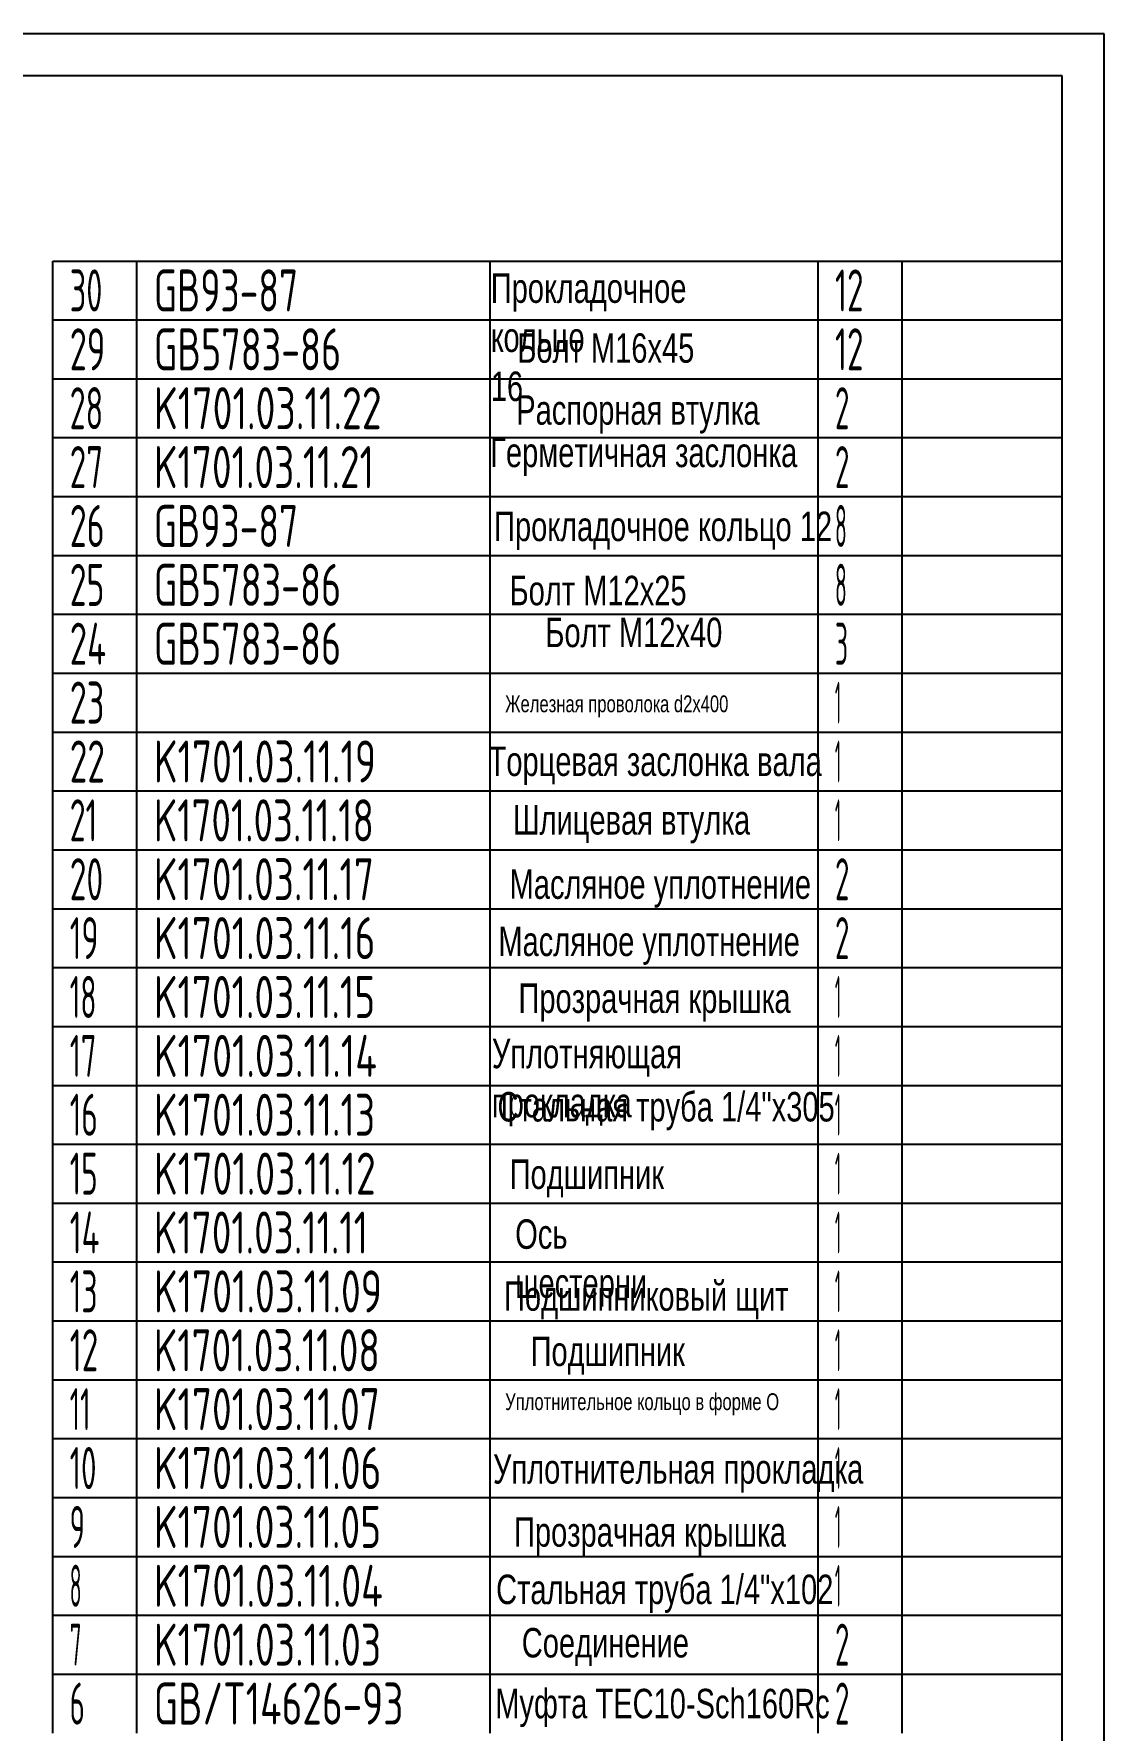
# Model space of a CAD drawing. Header units: millimetres. Extents: x 0 to 2100, y -58 to 1485.
# Drawn here: x 1464 to 2100, y 477 to 1485 of the extents above; entities that cross this region are included whole.
import ezdxf
from ezdxf.enums import TextEntityAlignment as Align

# ---------------------------------------------------------------- set-up
doc = ezdxf.new("R2010")
doc.units = ezdxf.units.MM
doc.header["$LTSCALE"] = 50
doc.linetypes.add('G', pattern=[2, 1.25, -0.25, 0.25, -0.25])
for name, color, linetype in [('01', 7, 'Continuous'), ('02', 1, 'Continuous'), ('05', 4, 'G'), ('11', 3, 'Continuous')]:
    doc.layers.add(name, color=color, linetype=linetype)
doc.styles.get("Standard").update_dxf_attribs({"font": 'isocp', "width": 0.707, "bigfont": 'intecad.shx'})

# ---------------------------------------------------------------- blocks, each defined once
blk = doc.blocks.new('*U72')
at = {"layer": '01'}
for points in [[(415, 292), (25, 292)], [(415, 5), (415, 292)]]:
    blk.add_lwpolyline(points, dxfattribs=at)
at = {"layer": '02'}
for points in [[(420, 297), (0, 297)], [(420, 0), (420, 297)]]:
    blk.add_lwpolyline(points, dxfattribs=at)
blk = doc.blocks.new('*U80')
at = {"layer": '01'}
for p, q in [((0, -35), (0, 0)), ((600, -35), (600, 0))]:
    blk.add_line(p, q, dxfattribs=at)
at = {"layer": '02'}
for p, q in [((0, 0), (50, 0)), ((50, -35), (50, 0)), ((50, 0), (260, 0)), ((260, -35), (260, 0)), ((260, 0), (455, 0)), ((455, -35), (455, 0)), ((455, 0), (505, 0)), ((505, -35), (505, 0)), ((505, 0), (600, 0))]:
    blk.add_line(p, q, dxfattribs=at)
blk = doc.blocks.new('*U81')
at = {"layer": '01'}
for p, q in [((0, -35), (0, 0)), ((600, -35), (600, 0))]:
    blk.add_line(p, q, dxfattribs=at)
at = {"layer": '02'}
for p, q in [((0, 0), (50, 0)), ((50, -35), (50, 0)), ((50, 0), (260, 0)), ((260, -35), (260, 0)), ((260, 0), (455, 0)), ((455, -35), (455, 0)), ((455, 0), (505, 0)), ((505, -35), (505, 0)), ((505, 0), (600, 0))]:
    blk.add_line(p, q, dxfattribs=at)
blk = doc.blocks.new('*U82')
at = {"layer": '01'}
for p, q in [((0, -35), (0, 0)), ((600, -35), (600, 0))]:
    blk.add_line(p, q, dxfattribs=at)
at = {"layer": '02'}
for p, q in [((0, 0), (50, 0)), ((50, -35), (50, 0)), ((50, 0), (260, 0)), ((260, -35), (260, 0)), ((260, 0), (455, 0)), ((455, -35), (455, 0)), ((455, 0), (505, 0)), ((505, -35), (505, 0)), ((505, 0), (600, 0))]:
    blk.add_line(p, q, dxfattribs=at)
blk = doc.blocks.new('*U83')
at = {"layer": '01'}
for p, q in [((0, -35), (0, 0)), ((600, -35), (600, 0))]:
    blk.add_line(p, q, dxfattribs=at)
at = {"layer": '02'}
for p, q in [((0, 0), (50, 0)), ((50, -35), (50, 0)), ((50, 0), (260, 0)), ((260, -35), (260, 0)), ((260, 0), (455, 0)), ((455, -35), (455, 0)), ((455, 0), (505, 0)), ((505, -35), (505, 0)), ((505, 0), (600, 0))]:
    blk.add_line(p, q, dxfattribs=at)
blk = doc.blocks.new('*U84')
at = {"layer": '01'}
for p, q in [((0, -35), (0, 0)), ((600, -35), (600, 0))]:
    blk.add_line(p, q, dxfattribs=at)
at = {"layer": '02'}
for p, q in [((0, 0), (50, 0)), ((50, -35), (50, 0)), ((50, 0), (260, 0)), ((260, -35), (260, 0)), ((260, 0), (455, 0)), ((455, -35), (455, 0)), ((455, 0), (505, 0)), ((505, -35), (505, 0)), ((505, 0), (600, 0))]:
    blk.add_line(p, q, dxfattribs=at)
blk = doc.blocks.new('*U85')
at = {"layer": '01'}
for p, q in [((0, -35), (0, 0)), ((600, -35), (600, 0))]:
    blk.add_line(p, q, dxfattribs=at)
at = {"layer": '02'}
for p, q in [((0, 0), (50, 0)), ((50, -35), (50, 0)), ((50, 0), (260, 0)), ((260, -35), (260, 0)), ((260, 0), (455, 0)), ((455, -35), (455, 0)), ((455, 0), (505, 0)), ((505, -35), (505, 0)), ((505, 0), (600, 0))]:
    blk.add_line(p, q, dxfattribs=at)
blk = doc.blocks.new('*U86')
at = {"layer": '01'}
for p, q in [((0, -35), (0, 0)), ((600, -35), (600, 0))]:
    blk.add_line(p, q, dxfattribs=at)
at = {"layer": '02'}
for p, q in [((0, 0), (50, 0)), ((50, -35), (50, 0)), ((50, 0), (260, 0)), ((260, -35), (260, 0)), ((260, 0), (455, 0)), ((455, -35), (455, 0)), ((455, 0), (505, 0)), ((505, -35), (505, 0)), ((505, 0), (600, 0))]:
    blk.add_line(p, q, dxfattribs=at)
blk = doc.blocks.new('*U87')
at = {"layer": '01'}
for p, q in [((0, -35), (0, 0)), ((600, -35), (600, 0))]:
    blk.add_line(p, q, dxfattribs=at)
at = {"layer": '02'}
for p, q in [((0, 0), (50, 0)), ((50, -35), (50, 0)), ((50, 0), (260, 0)), ((260, -35), (260, 0)), ((260, 0), (455, 0)), ((455, -35), (455, 0)), ((455, 0), (505, 0)), ((505, -35), (505, 0)), ((505, 0), (600, 0))]:
    blk.add_line(p, q, dxfattribs=at)
blk = doc.blocks.new('*U88')
at = {"layer": '01'}
for p, q in [((0, -35), (0, 0)), ((600, -35), (600, 0))]:
    blk.add_line(p, q, dxfattribs=at)
at = {"layer": '02'}
for p, q in [((0, 0), (50, 0)), ((50, -35), (50, 0)), ((50, 0), (260, 0)), ((260, -35), (260, 0)), ((260, 0), (455, 0)), ((455, -35), (455, 0)), ((455, 0), (505, 0)), ((505, -35), (505, 0)), ((505, 0), (600, 0))]:
    blk.add_line(p, q, dxfattribs=at)
blk = doc.blocks.new('*U89')
at = {"layer": '01'}
for p, q in [((0, -35), (0, 0)), ((600, -35), (600, 0))]:
    blk.add_line(p, q, dxfattribs=at)
at = {"layer": '02'}
for p, q in [((0, 0), (50, 0)), ((50, -35), (50, 0)), ((50, 0), (260, 0)), ((260, -35), (260, 0)), ((260, 0), (455, 0)), ((455, -35), (455, 0)), ((455, 0), (505, 0)), ((505, -35), (505, 0)), ((505, 0), (600, 0))]:
    blk.add_line(p, q, dxfattribs=at)
blk = doc.blocks.new('*U90')
at = {"layer": '01'}
for p, q in [((0, -35), (0, 0)), ((600, -35), (600, 0))]:
    blk.add_line(p, q, dxfattribs=at)
at = {"layer": '02'}
for p, q in [((0, 0), (50, 0)), ((50, -35), (50, 0)), ((50, 0), (260, 0)), ((260, -35), (260, 0)), ((260, 0), (455, 0)), ((455, -35), (455, 0)), ((455, 0), (505, 0)), ((505, -35), (505, 0)), ((505, 0), (600, 0))]:
    blk.add_line(p, q, dxfattribs=at)
blk = doc.blocks.new('*U91')
at = {"layer": '01'}
for p, q in [((0, -35), (0, 0)), ((600, -35), (600, 0))]:
    blk.add_line(p, q, dxfattribs=at)
at = {"layer": '02'}
for p, q in [((0, 0), (50, 0)), ((50, -35), (50, 0)), ((50, 0), (260, 0)), ((260, -35), (260, 0)), ((260, 0), (455, 0)), ((455, -35), (455, 0)), ((455, 0), (505, 0)), ((505, -35), (505, 0)), ((505, 0), (600, 0))]:
    blk.add_line(p, q, dxfattribs=at)
blk = doc.blocks.new('*U92')
at = {"layer": '01'}
for p, q in [((0, -35), (0, 0)), ((600, -35), (600, 0))]:
    blk.add_line(p, q, dxfattribs=at)
at = {"layer": '02'}
for p, q in [((0, 0), (50, 0)), ((50, -35), (50, 0)), ((50, 0), (260, 0)), ((260, -35), (260, 0)), ((260, 0), (455, 0)), ((455, -35), (455, 0)), ((455, 0), (505, 0)), ((505, -35), (505, 0)), ((505, 0), (600, 0))]:
    blk.add_line(p, q, dxfattribs=at)
blk = doc.blocks.new('*U93')
at = {"layer": '01'}
for p, q in [((0, -35), (0, 0)), ((600, -35), (600, 0))]:
    blk.add_line(p, q, dxfattribs=at)
at = {"layer": '02'}
for p, q in [((0, 0), (50, 0)), ((50, -35), (50, 0)), ((50, 0), (260, 0)), ((260, -35), (260, 0)), ((260, 0), (455, 0)), ((455, -35), (455, 0)), ((455, 0), (505, 0)), ((505, -35), (505, 0)), ((505, 0), (600, 0))]:
    blk.add_line(p, q, dxfattribs=at)
blk = doc.blocks.new('*U94')
at = {"layer": '01'}
for p, q in [((0, -35), (0, 0)), ((600, -35), (600, 0))]:
    blk.add_line(p, q, dxfattribs=at)
at = {"layer": '02'}
for p, q in [((0, 0), (50, 0)), ((50, -35), (50, 0)), ((50, 0), (260, 0)), ((260, -35), (260, 0)), ((260, 0), (455, 0)), ((455, -35), (455, 0)), ((455, 0), (505, 0)), ((505, -35), (505, 0)), ((505, 0), (600, 0))]:
    blk.add_line(p, q, dxfattribs=at)
blk = doc.blocks.new('*U95')
at = {"layer": '01'}
for p, q in [((0, -35), (0, 0)), ((600, -35), (600, 0))]:
    blk.add_line(p, q, dxfattribs=at)
at = {"layer": '02'}
for p, q in [((0, 0), (50, 0)), ((50, -35), (50, 0)), ((50, 0), (260, 0)), ((260, -35), (260, 0)), ((260, 0), (455, 0)), ((455, -35), (455, 0)), ((455, 0), (505, 0)), ((505, -35), (505, 0)), ((505, 0), (600, 0))]:
    blk.add_line(p, q, dxfattribs=at)
blk = doc.blocks.new('*U96')
at = {"layer": '01'}
for p, q in [((0, -35), (0, 0)), ((600, -35), (600, 0))]:
    blk.add_line(p, q, dxfattribs=at)
at = {"layer": '02'}
for p, q in [((0, 0), (50, 0)), ((50, -35), (50, 0)), ((50, 0), (260, 0)), ((260, -35), (260, 0)), ((260, 0), (455, 0)), ((455, -35), (455, 0)), ((455, 0), (505, 0)), ((505, -35), (505, 0)), ((505, 0), (600, 0))]:
    blk.add_line(p, q, dxfattribs=at)
blk = doc.blocks.new('*U97')
at = {"layer": '01'}
for p, q in [((0, -35), (0, 0)), ((600, -35), (600, 0))]:
    blk.add_line(p, q, dxfattribs=at)
at = {"layer": '02'}
for p, q in [((0, 0), (50, 0)), ((50, -35), (50, 0)), ((50, 0), (260, 0)), ((260, -35), (260, 0)), ((260, 0), (455, 0)), ((455, -35), (455, 0)), ((455, 0), (505, 0)), ((505, -35), (505, 0)), ((505, 0), (600, 0))]:
    blk.add_line(p, q, dxfattribs=at)
blk = doc.blocks.new('*U98')
at = {"layer": '01'}
for p, q in [((0, -35), (0, 0)), ((600, -35), (600, 0))]:
    blk.add_line(p, q, dxfattribs=at)
at = {"layer": '02'}
for p, q in [((0, 0), (50, 0)), ((50, -35), (50, 0)), ((50, 0), (260, 0)), ((260, -35), (260, 0)), ((260, 0), (455, 0)), ((455, -35), (455, 0)), ((455, 0), (505, 0)), ((505, -35), (505, 0)), ((505, 0), (600, 0))]:
    blk.add_line(p, q, dxfattribs=at)
blk = doc.blocks.new('*U99')
at = {"layer": '01'}
for p, q in [((0, -35), (0, 0)), ((600, -35), (600, 0))]:
    blk.add_line(p, q, dxfattribs=at)
at = {"layer": '02'}
for p, q in [((0, 0), (50, 0)), ((50, -35), (50, 0)), ((50, 0), (260, 0)), ((260, -35), (260, 0)), ((260, 0), (455, 0)), ((455, -35), (455, 0)), ((455, 0), (505, 0)), ((505, -35), (505, 0)), ((505, 0), (600, 0))]:
    blk.add_line(p, q, dxfattribs=at)
blk = doc.blocks.new('*U100')
at = {"layer": '01'}
for p, q in [((0, -35), (0, 0)), ((600, -35), (600, 0))]:
    blk.add_line(p, q, dxfattribs=at)
at = {"layer": '02'}
for p, q in [((0, 0), (50, 0)), ((50, -35), (50, 0)), ((50, 0), (260, 0)), ((260, -35), (260, 0)), ((260, 0), (455, 0)), ((455, -35), (455, 0)), ((455, 0), (505, 0)), ((505, -35), (505, 0)), ((505, 0), (600, 0))]:
    blk.add_line(p, q, dxfattribs=at)
blk = doc.blocks.new('*U101')
at = {"layer": '01'}
for p, q in [((0, -35), (0, 0)), ((600, -35), (600, 0))]:
    blk.add_line(p, q, dxfattribs=at)
at = {"layer": '02'}
for p, q in [((0, 0), (50, 0)), ((50, -35), (50, 0)), ((50, 0), (260, 0)), ((260, -35), (260, 0)), ((260, 0), (455, 0)), ((455, -35), (455, 0)), ((455, 0), (505, 0)), ((505, -35), (505, 0)), ((505, 0), (600, 0))]:
    blk.add_line(p, q, dxfattribs=at)
blk = doc.blocks.new('*U102')
at = {"layer": '01'}
for p, q in [((0, -35), (0, 0)), ((600, -35), (600, 0))]:
    blk.add_line(p, q, dxfattribs=at)
at = {"layer": '02'}
for p, q in [((0, 0), (50, 0)), ((50, -35), (50, 0)), ((50, 0), (260, 0)), ((260, -35), (260, 0)), ((260, 0), (455, 0)), ((455, -35), (455, 0)), ((455, 0), (505, 0)), ((505, -35), (505, 0)), ((505, 0), (600, 0))]:
    blk.add_line(p, q, dxfattribs=at)
blk = doc.blocks.new('*U103')
at = {"layer": '01'}
for p, q in [((0, -35), (0, 0)), ((600, -35), (600, 0))]:
    blk.add_line(p, q, dxfattribs=at)
at = {"layer": '02'}
for p, q in [((0, 0), (50, 0)), ((50, -35), (50, 0)), ((50, 0), (260, 0)), ((260, -35), (260, 0)), ((260, 0), (455, 0)), ((455, -35), (455, 0)), ((455, 0), (505, 0)), ((505, -35), (505, 0)), ((505, 0), (600, 0))]:
    blk.add_line(p, q, dxfattribs=at)
blk = doc.blocks.new('*U104')
at = {"layer": '01'}
for p, q in [((0, -35), (0, 0)), ((0, 0), (50, 0)), ((50, 0), (260, 0)), ((260, 0), (455, 0)), ((455, 0), (505, 0)), ((505, 0), (600, 0)), ((600, -35), (600, 0))]:
    blk.add_line(p, q, dxfattribs=at)
at = {"layer": '02'}
for p, q in [((50, -35), (50, 0)), ((260, -35), (260, 0)), ((455, -35), (455, 0)), ((505, -35), (505, 0))]:
    blk.add_line(p, q, dxfattribs=at)

msp = doc.modelspace()

# ---------------------------------------------------------------- block references
at = {"layer": '05', "xscale": 5, "yscale": 5, "zscale": 5}
msp.add_blockref('*U72', (0, 0), dxfattribs=at)
at = {"layer": '05'}
for name, p in [('*U104', (1475, 1350)), ('*U103', (1475, 1315)), ('*U102', (1475, 1280)), ('*U101', (1475, 1245)), ('*U100', (1475, 1210)), ('*U99', (1475, 1175)), ('*U98', (1475, 1140)), ('*U97', (1475, 1105)), ('*U96', (1475, 1070)), ('*U95', (1475, 1035)), ('*U94', (1475, 1000)), ('*U93', (1475, 965)), ('*U92', (1475, 930)), ('*U91', (1475, 895)), ('*U90', (1475, 860)), ('*U89', (1475, 825)), ('*U88', (1475, 790)), ('*U87', (1475, 755)), ('*U86', (1475, 720)), ('*U85', (1475, 685)), ('*U84', (1475, 650)), ('*U83', (1475, 615)), ('*U82', (1475, 580)), ('*U81', (1475, 545)), ('*U80', (1475, 510))]:
    msp.add_blockref(name, p, dxfattribs=at)

# ---------------------------------------------------------------- texts
at = {"layer": '05', "char_height": 17.5, "attachment_point": 1}
for s, insert, width in [('{\\fArial|b0|i0|c204|p34;\\C3;Прокладочное кольцо 16}', (1735.3483, 1342.6325), 0.657852), ('{\\fArial|b0|i0|c204|p34;\\C3;Герметичная заслонка}', (1735, 1245), 187.185979), ('{\\fArial|b0|i0|c204|p34;\\C3;Уплотняющая прокладка}', (1736.0271, 887.6716), 1.315705), ('{\\fArial|b0|i0|c204|p34;\\C3;Ось шестерни}', (1749.8685, 780.3335), 1.315705)]:
    msp.add_mtext(s, dxfattribs=dict(at, insert=insert, width=width))
at = {"layer": '05', "attachment_point": 1}
for s, insert, char_height in [('{\\fArial|b0|i0|c204|p34;\\C3;Болт М16х45}', (1751.1443, 1307.0302), 17.5), ('{\\fArial|b0|i0|c204|p34;\\C3;Распорная втулка}', (1750.4864, 1270.2224), 17.5), ('{\\fArial|b0|i0|c204|p34;\\C3;Прокладочное кольцо 12}', (1737.3194, 1201.0184), 17.5), ('{\\fArial|b0|i0|c204|p34;\\C3;Болт М12х25}', (1746.5293, 1162.896), 17.5), ('{\\fArial|b0|i0|c204|p34;\\C3;Болт М12х40}', (1767.8058, 1137.9924), 17.5), ('{\\fArial|b0|i0|c204|p34;\\C3;Железная проволока \\fArial|b0|i0|c0|p34;d2x400}', (1743.9119, 1091.7907), 10), ('{\\fArial|b0|i0|c204|p34;\\C3;Торцевая заслонка вала}', (1734.0461, 1061.4071), 17.5), ('{\\fArial|b0|i0|c204|p34;\\C3;Шлицевая втулка}', (1748.5189, 1026.5711), 17.5), ('{\\fArial|b0|i0|c204|p34;\\C3;Масляное уплотнение}', (1746.5373, 988.3664), 17.5), ('{\\fArial|b0|i0|c204|p34;\\C3;Масляное уплотнение}', (1739.868, 954.3549), 17.5), ('{\\fArial|b0|i0|c204|p34;\\C3;Прозрачная крышка}', (1751.8156, 920.5358), 17.5), ('\\A1;{\\fArial|b0|i0|c204|p34;\\C3;Стальная труба \\fArial|b0|i0|c0|p34;1/4"x305}', (1739.3304, 856.0151), 17.5), ('{\\fArial|b0|i0|c204|p34;\\C3;Подшипник}', (1746.5668, 815.9209), 17.5), ('{\\fArial|b0|i0|c204|p34;\\C3;Подшипниковый щит}', (1743.225, 743.5139), 17.5), ('{\\fArial|b0|i0|c204|p34;\\C3;Подшипник}', (1759.0135, 710.6497), 17.5), ('{\\fArial|b0|i0|c204|p34;\\C3;Уплотнительное кольцо в форме О}', (1743.8954, 676.9498), 10), ('{\\fArial|b0|i0|c204|p34;\\C3;Уплотнительная прокладка}', (1736.6625, 640.7362), 17.5), ('{\\fArial|b0|i0|c204|p34;\\C3;Прозрачная крышка}', (1749.1617, 603.271), 17.5), ('\\A1;{\\fArial|b0|i0|c204|p34;\\C3;Стальная труба \\fArial|b0|i0|c0|p34;1/4"x\\fArial|b0|i0|c204|p34;102}', (1738.519, 569.1309), 17.5), ('{\\fArial|b0|i0|c204|p34;\\C3;Соединение}', (1753.7841, 537.4123), 17.5), ('{\\fArial|b0|i0|c204|p34;\\C3;Муфта \\fArial|b0|i0|c0|p34;TEC10-Sch160Rc}', (1737.9957, 501.2617), 17.5)]:
    msp.add_mtext(s, dxfattribs=dict(at, insert=insert, char_height=char_height))
at = {"layer": '11'}
for s, width, p, p2 in [('30', 0.622213, (1485, 1320), (1504.4564, 1320)), ('GB93-87', 0.692981, (1535, 1320), (1620.8169, 1320)), ('12', 0.611465, (1940, 1320), (1956.969, 1320)), ('29', 0.640341, (1485, 1285), (1506.1567, 1285)), ('GB5783-86', 0.696149, (1535, 1285), (1646.3769, 1285)), ('12', 0.611465, (1940, 1285), (1956.969, 1285)), ('28', 0.636523, (1485, 1250), (1504.8913, 1250)), ('K1701.03.11.22', 0.69343, (1535, 1250), (1670.4799, 1250)), ('2', 0.562593, (1940, 1250), (1948.5804, 1250)), ('27', 0.636523, (1485, 1215), (1504.8913, 1215)), ('K1701.03.11.21', 0.692963, (1535, 1215), (1665.8834, 1215)), ('2', 0.562593, (1940, 1215), (1948.5804, 1215)), ('26', 0.639213, (1485, 1180), (1505.7681, 1180)), ('GB93-87', 0.692981, (1535, 1180), (1620.8169, 1180)), ('8', 0.514182, (1940, 1180), (1947.07, 1180)), ('25', 0.638783, (1485, 1145), (1505.6235, 1145)), ('GB5783-86', 0.696149, (1535, 1145), (1646.3769, 1145)), ('8', 0.514182, (1940, 1145), (1947.07, 1145)), ('24', 0.641743, (1485, 1110), (1506.6588, 1110)), ('GB5783-86', 0.696149, (1535, 1110), (1646.3769, 1110)), ('3', 0.527686, (1940, 1110), (1947.8021, 1110)), ('23', 0.638783, (1485, 1075), (1505.6235, 1075)), ('1', 0.404, (1940, 1075), (1943.535, 1075)), ('22', 0.639754, (1485, 1040), (1505.9529, 1040)), ('K1701.03.11.19', 0.693095, (1535, 1040), (1667.1488, 1040)), ('1', 0.404, (1940, 1040), (1943.535, 1040)), ('21', 0.623098, (1485, 1005), (1501.3563, 1005)), ('K1701.03.11.18', 0.692963, (1535, 1005), (1665.8834, 1005)), ('1', 0.404, (1940, 1005), (1943.535, 1005)), ('20', 0.636567, (1485, 970), (1504.9053, 970)), ('K1701.03.11.17', 0.692963, (1535, 970), (1665.8834, 970)), ('2', 0.562593, (1940, 970), (1948.5804, 970)), ('19', 0.612447, (1485, 935), (1502.1729, 935)), ('K1701.03.11.16', 0.693055, (1535, 935), (1666.7602, 935)), ('2', 0.562593, (1940, 935), (1948.5804, 935)), ('18', 0.606, (1485, 900), (1500.9075, 900)), ('K1701.03.11.15', 0.693039, (1535, 900), (1666.6155, 900)), ('1', 0.404, (1940, 900), (1943.535, 900)), ('17', 0.606, (1485, 865), (1500.9075, 865)), ('K1701.03.11.14', 0.693146, (1535, 865), (1667.6509, 865)), ('1', 0.404, (1940, 865), (1943.535, 865)), ('16', 0.610556, (1485, 830), (1501.7843, 830)), ('K1701.03.11.13', 0.693039, (1535, 830), (1666.6155, 830)), ('1', 0.404, (1940, 830), (1943.535, 830)), ('15', 0.609833, (1485, 795), (1501.6396, 795)), ('K1701.03.11.12', 0.693074, (1535, 795), (1666.9449, 795)), ('1', 0.404, (1940, 795), (1943.535, 795)), ('14', 0.614783, (1485, 760), (1502.675, 760)), ('K1701.03.11.11', 0.692581, (1535, 760), (1662.3484, 760)), ('1', 0.404, (1940, 760), (1943.535, 760)), ('13', 0.609833, (1485, 725), (1501.6396, 725)), ('K1701.03.11.09', 0.69345, (1535, 725), (1670.6838, 725)), ('1', 0.404, (1940, 725), (1943.535, 725)), ('12', 0.611465, (1485, 690), (1501.969, 690)), ('K1701.03.11.08', 0.693325, (1535, 690), (1669.4184, 690)), ('1', 0.404, (1940, 690), (1943.535, 690)), ('11', 0.582235, (1485, 655), (1497.3725, 655)), ('K1701.03.11.07', 0.693325, (1535, 655), (1669.4184, 655)), ('1', 0.404, (1940, 655), (1943.535, 655)), ('10', 0.606076, (1485, 620), (1500.9214, 620)), ('K1701.03.11.06', 0.693412, (1535, 620), (1670.2952, 620)), ('1', 0.404, (1940, 620), (1943.535, 620)), ('9', 0.579528, (1485, 585), (1494.0058, 585)), ('K1701.03.11.05', 0.693398, (1535, 585), (1670.1505, 585)), ('1', 0.404, (1940, 585), (1943.535, 585)), ('8', 0.514182, (1485, 550), (1492.07, 550)), ('K1701.03.11.04', 0.693499, (1535, 550), (1671.1859, 550)), ('1', 0.404, (1940, 550), (1943.535, 550)), ('7', 0.514182, (1485, 515), (1492.07, 515)), ('K1701.03.11.03', 0.693398, (1535, 515), (1670.1505, 515)), ('2', 0.562593, (1940, 515), (1948.5804, 515)), ('6', 0.600695, (1485, 480), (1494.0045, 480)), ('GB/T14626-93', 0.698825, (1535, 480), (1683.4115, 480)), ('2', 0.562593, (1940, 480), (1948.5804, 480))]:
    msp.add_text(s, height=25, dxfattribs=dict(at, width=width)).set_placement(p, p2, align=Align.FIT)

doc.saveas('drawing.dxf')
